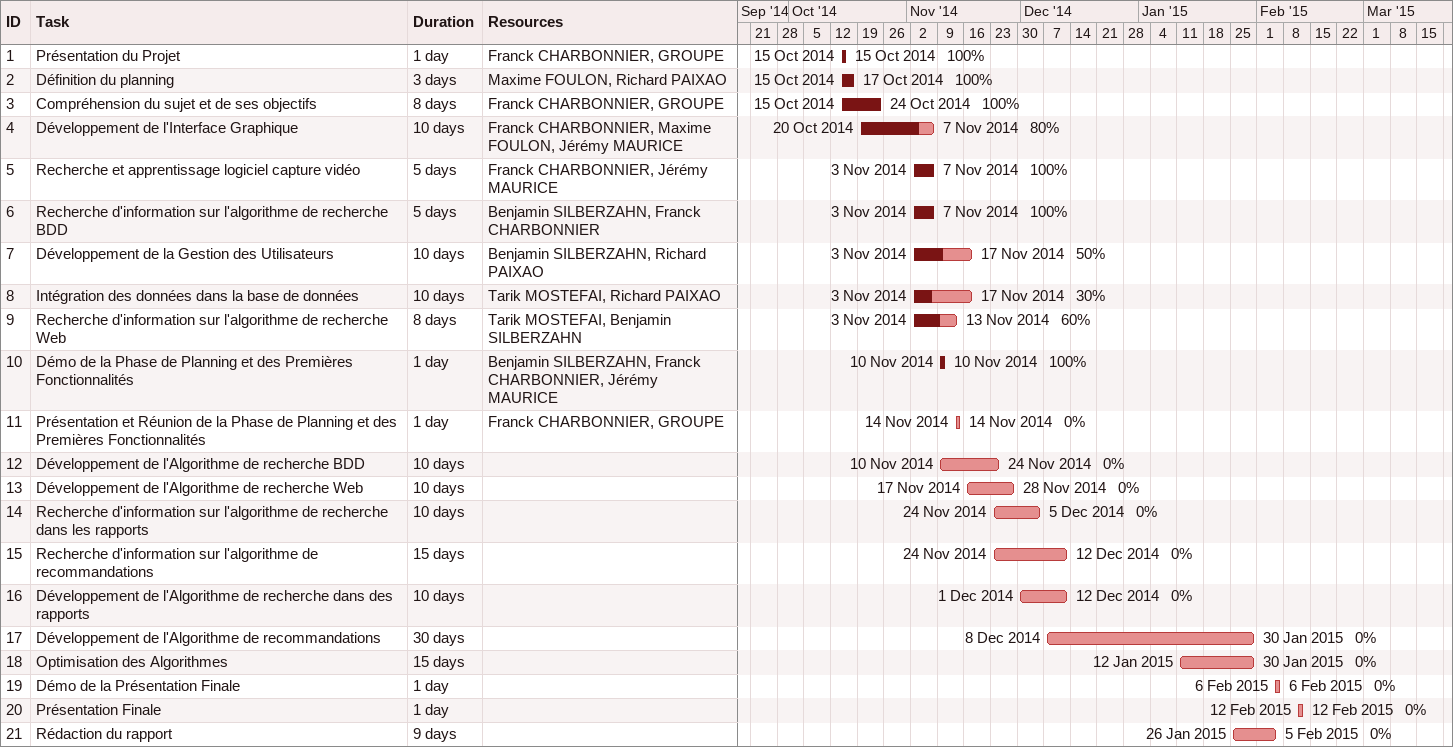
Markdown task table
| ID | Task | Duration | Start | Finish | Resources | % complete |
|---|---|---|---|---|---|---|
| 1 | Présentation du Projet | 1d | 2014-10-15 | 2014-10-15 | Franck CHARBONNIER, GROUPE | 100 |
| 2 | Définition du planning | 3d | 2014-10-15 | 2014-10-17 | Maxime FOULON, Richard PAIXAO | 100 |
| 3 | Compréhension du sujet et de ses objectifs | 8d | 2014-10-15 | 2014-10-24 | Franck CHARBONNIER, GROUPE | 100 |
| 4 | Développement de l'Interface Graphique | 10d | 2014-10-20 | 2014-11-07 | Franck CHARBONNIER, Maxime FOULON, Jérémy MAURICE | 80 |
| 5 | Recherche et apprentissage logiciel capture vidéo | 5d | 2014-11-03 | 2014-11-07 | Franck CHARBONNIER, Jérémy MAURICE | 100 |
| 6 | Recherche d'information sur l'algorithme de recherche BDD | 5d | 2014-11-03 | 2014-11-07 | Benjamin SILBERZAHN, Franck CHARBONNIER | 100 |
| 7 | Développement de la Gestion des Utilisateurs | 10d | 2014-11-03 | 2014-11-17 | Benjamin SILBERZAHN, Richard PAIXAO | 50 |
| 8 | Intégration des données dans la base de données | 10d | 2014-11-03 | 2014-11-17 | Tarik MOSTEFAI, Richard PAIXAO | 30 |
| 9 | Recherche d'information sur l'algorithme de recherche Web | 8d | 2014-11-03 | 2014-11-13 | Tarik MOSTEFAI, Benjamin SILBERZAHN | 60 |
| 10 | Démo de la Phase de Planning et des Premières Fonctionnalités | 1d | 2014-11-10 | 2014-11-10 | Benjamin SILBERZAHN, Franck CHARBONNIER, Jérémy MAURICE | 100 |
| 11 | Présentation et Réunion de la Phase de Planning et des Premières Fonctionnalités | 1d | 2014-11-14 | 2014-11-14 | Franck CHARBONNIER, GROUPE | 0 |
| 12 | Développement de l'Algorithme de recherche BDD | 10d | 2014-11-10 | 2014-11-24 |  | 0 |
| 13 | Développement de l'Algorithme de recherche Web | 10d | 2014-11-17 | 2014-11-28 |  | 0 |
| 14 | Recherche d'information sur l'algorithme de recherche dans les rapports | 10d | 2014-11-24 | 2014-12-05 |  | 0 |
| 15 | Recherche d'information sur l'algorithme de recommandations | 15d | 2014-11-24 | 2014-12-12 |  | 0 |
| 16 | Développement de l'Algorithme de recherche dans des rapports | 10d | 2014-12-01 | 2014-12-12 |  | 0 |
| 17 | Développement de l'Algorithme de recommandations | 30d | 2014-12-08 | 2015-01-30 |  | 0 |
| 18 | Optimisation des Algorithmes | 15d | 2015-01-12 | 2015-01-30 |  | 0 |
| 19 | Démo de la Présentation Finale | 1d | 2015-02-06 | 2015-02-06 |  | 0 |
| 20 | Présentation Finale | 1d | 2015-02-12 | 2015-02-12 |  | 0 |
| 21 | Rédaction du rapport | 9d | 2015-01-26 | 2015-02-05 |  | 0 |
